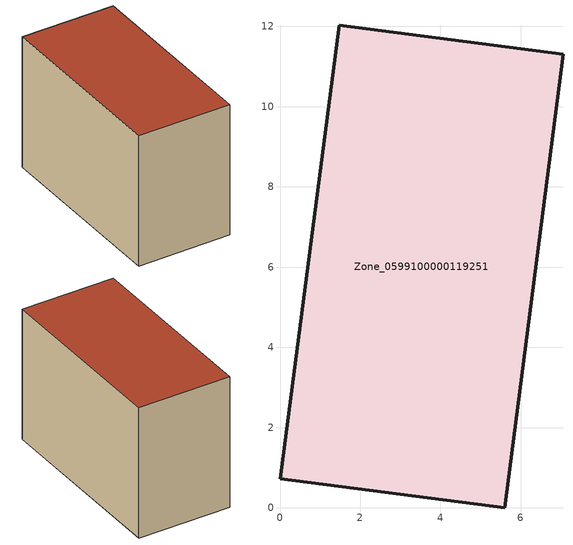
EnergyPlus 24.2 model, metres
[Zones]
Zone_0599100000119251
 floor ground (C_G): 0,0.72 1.47,12.03 7.05,11.31 5.6,0 z3.61
 wall outside (C_F): 1.47,12.03 0,0.72 5.6,0 7.05,11.31 1.47,12.03 z3.61:11.7
 roof outside (C_R): 5.6,0 7.05,11.31 1.47,12.03 0,0.72 z11.7
[BUILDING]
Pand.0599100000119251: North Axis=0; Terrain=City; Loads Convergence Tolerance Value=0.04; Temperature Convergence Tolerance Value=0.4; Solar Distribution=FullExterior; Maximum Number of Warmup Days=25; Minimum Number of Warmup Days=1
[Site:Location]
Rotterdam.The.Hague.AP_ZH_NLD Design_Conditions: Latitude=51.96; Longitude=4.45; Time Zone=1; Elevation=-4.5
[SITE:GROUNDTEMPERATURE:BUILDINGSURFACE]
18, 18, 18, 18, 18, 18, 18, 18, 18, 18, 18, 18
[MATERIAL] Thermal Absorptance=0.9; Solar Absorptance=0.7; Visible Absorptance=0.7
Name | Roughness | Thickness | Conductivity | Density | Specific Heat
G.TC.1975-1991 | MediumSmooth | 0.15 | 0.288461 | 540 | 1210
F.TC.1975-1991 | Rough | 0.3 | 0.230769 | 1920 | 840
R.TC.1975-1991 | MediumRough | 0.2 | 0.153846 | 1500 | 1000
[CONSTRUCTION]
C_G: G.TC.1975-1991
C_F: F.TC.1975-1991
C_R: R.TC.1975-1991
[ZONE]
Zone_0599100000119251: Type=1; Multiplier=1; Ceiling Height=Autocalculate; Volume=Autocalculate; Floor Area=autocalculate; Part of Total Floor Area=Yes
[ZONEINFILTRATION:DESIGNFLOWRATE]
Infil_Zone_0599100000119251: Zone or ZoneList or Space or SpaceList=Zone_0599100000119251; Schedule=AlwaysOn; Design Flow Rate Calculation Method=Flow/Area; Flow Rate per Floor Area=0.003; Constant Term Coefficient=1; Temperature Term Coefficient=0; Velocity Term Coefficient=0; Velocity Squared Term Coefficient=0
[HVACTEMPLATE:ZONE:IDEALLOADSAIRSYSTEM]
Zone_0599100000119251: Maximum Heating Supply Air Temperature=50; Minimum Cooling Supply Air Temperature=13; Maximum Heating Supply Air Humidity Ratio=0.0156; Minimum Cooling Supply Air Humidity Ratio=0.0077; Heating Limit=NoLimit; Cooling Limit=NoLimit; Dehumidification Control Type=ConstantSensibleHeatRatio; Cooling Sensible Heat Ratio=0.7; Dehumidification Setpoint=60; Humidification Control Type=None; Humidification Setpoint=30; Outdoor Air Method=None; Outdoor Air Flow Rate per Person=0.00944; Outdoor Air Flow Rate per Zone Floor Area=0; Outdoor Air Flow Rate per Zone=0; Demand Controlled Ventilation Type=None; Outdoor Air Economizer Type=NoEconomizer; Heat Recovery Type=None; Sensible Heat Recovery Effectiveness=0.7; Latent Heat Recovery Effectiveness=0.65
[ZONECONTROL:THERMOSTAT]
ThermostatControl_Zone_0599100000119251: Zone or ZoneList=Zone_0599100000119251; Control Type Schedule=DualSetpointControlType; Control 1=Thermostat_Zone_0599100000119251; Temperature Difference Between Cutout And Setpoint=0
[THERMOSTATSETPOINT:DUALSETPOINT]
Thermostat_Zone_0599100000119251: Heating Setpoint Temperature Schedule=HeatingSetpoint_Zone_0599100000119251; Cooling Setpoint Temperature Schedule=CoolingSetpoint_Zone_0599100000119251
[SCHEDULE:COMPACT]
HeatingSetpoint_Zone_0599100000119251: Through: 12/31, For: AllDays, Until: 24:00, 21
CoolingSetpoint_Zone_0599100000119251: Through: 12/31, For: AllDays, Until: 24:00, 24
DualSetpointControlType: Through: 12/31, For: AllDays, Until: 24:00, 4
AlwaysOn: Through: 12/31, For: AllDays, Until: 24:00, 1
